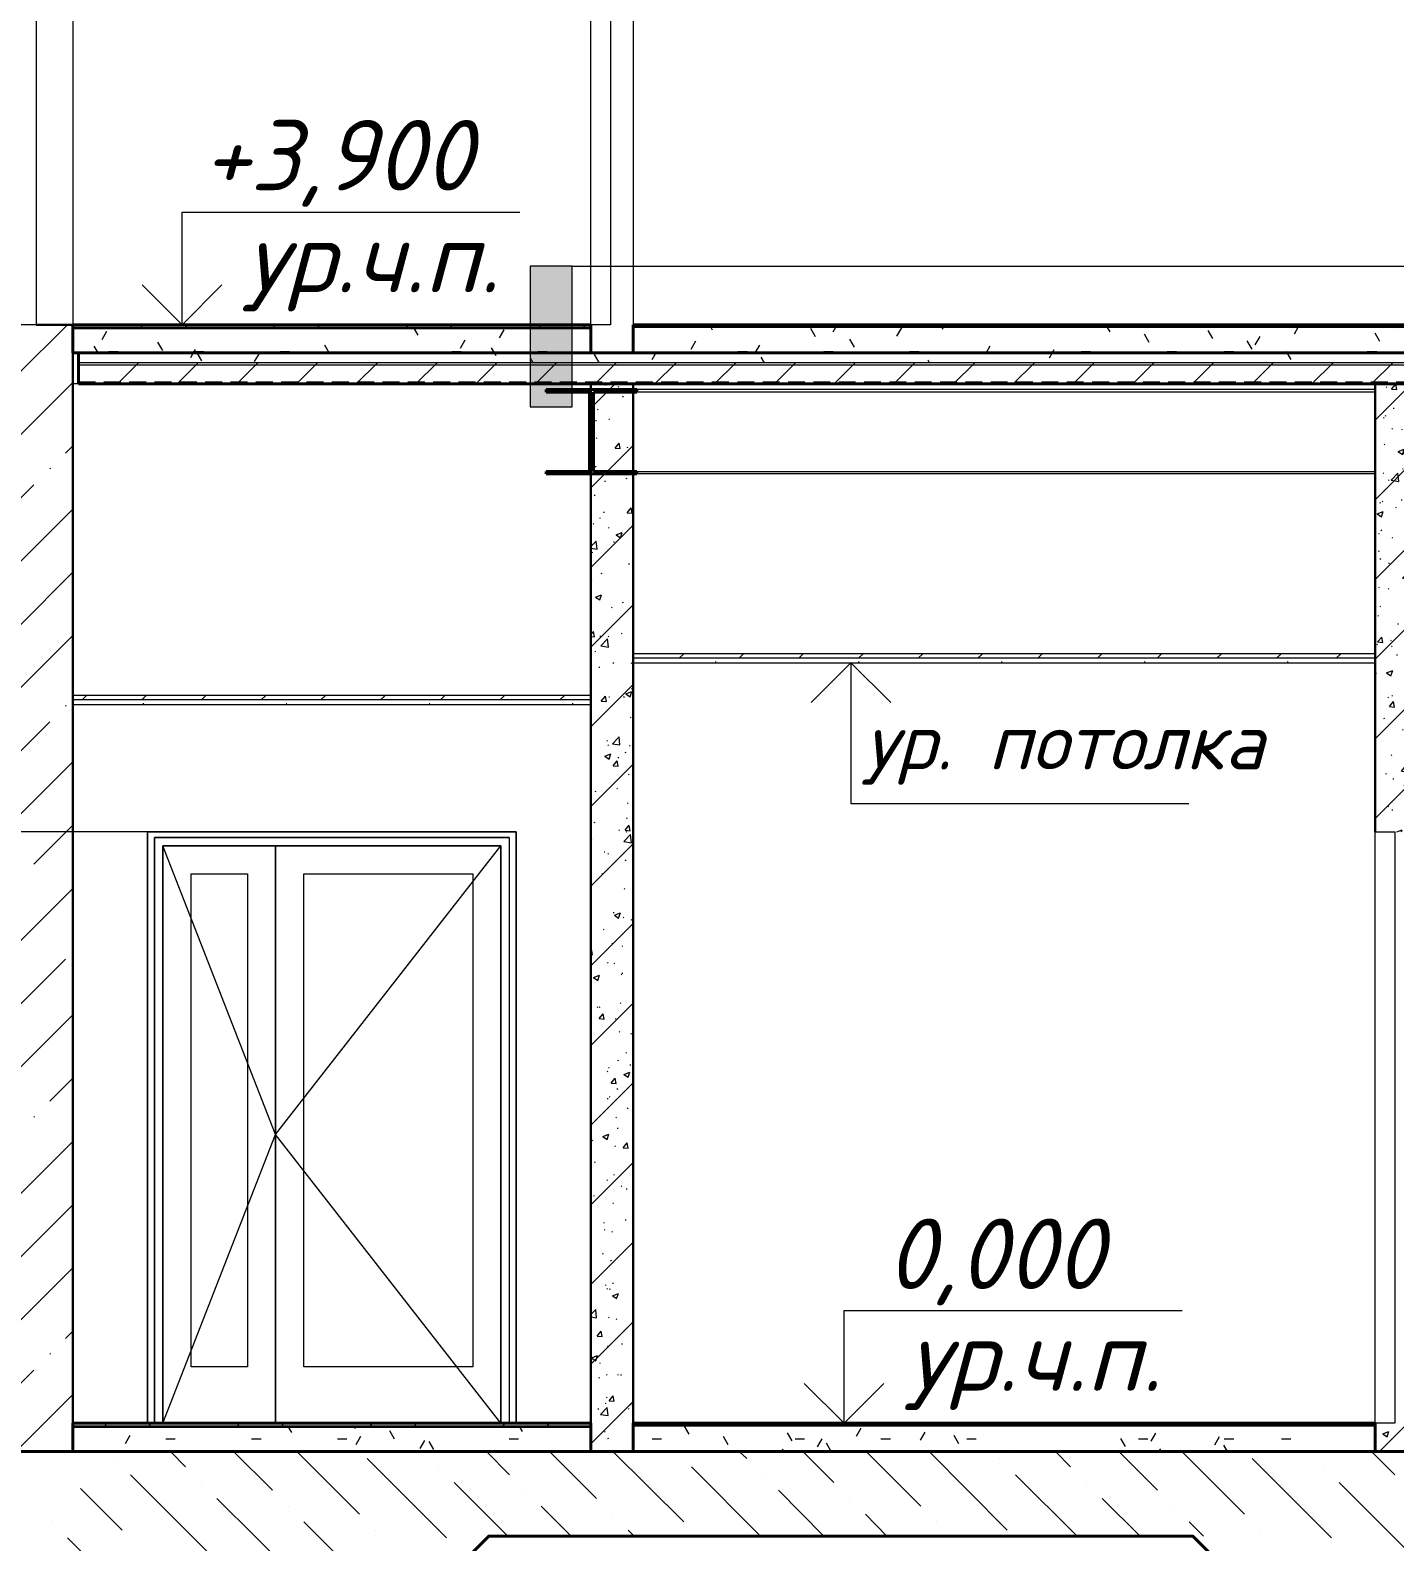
# Model space of a CAD drawing. Header units: millimetres. Extents: x -2951072 to 8268522, y -652067 to -630209.
# Drawn here: x 2700438 to 2705284, y -644541 to -639175 of the extents above; entities that cross this region are included whole.
import ezdxf

# ---------------------------------------------------------------- set-up
doc = ezdxf.new("R2010")
doc.units = ezdxf.units.MM
doc.header["$LTSCALE"] = 20
doc.linetypes.add('_ШТР__3__1_5__Сверху', pattern=[4.5, 3, -1.5])
doc.layers.get('0').update_dxf_attribs({"lineweight": 0})
for name, color, linetype, lineweight in [('_Сверху_', 7, '_ШТР__3__1_5__Сверху', 9), ('Высотные отметки', 7, 'Continuous', 9), ('Общие ребра', 7, 'Continuous', 18), ('Перекрытия', 7, 'Continuous', 18), ('Стены', 7, 'Continuous', 18), ('Стены разрез', 7, 'Continuous', 30), ('Стены штриховка', 7, 'Continuous', 30), ('Типовые аннотации', 7, 'Continuous', 18), ('Тонкие линии', 7, 'Continuous', 20)]:
    doc.layers.add(name, color=color, linetype=linetype, lineweight=lineweight)
doc.layers.add('ANNO-TEXT', color=251, linetype='Continuous')
doc.layers.add('PDF __PP__F_Plate', color=7, linetype='Continuous')
for name, color, linetype, lineweight, true_color in [('Двери', 7, 'Continuous', 9, 0x804000), ('Каркас несущий', 7, 'Continuous', 18, 0x800040), ('Каркас_Импост', 7, 'Continuous', 9, 0x804000), ('Монтажный зазор', 7, 'Continuous', 9, 0x804000), ('Открывание', 7, 'Continuous', 9, 0x373737), ('Панель', 7, 'Continuous', 9, 0x804000), ('Потолки', 7, 'Continuous', 9, 0x808000), ('Фундамент несущей конструкции', 7, 'Continuous', 18, 0x400080)]:
    doc.layers.add(name, color=color, linetype=linetype, lineweight=lineweight, true_color=true_color)
doc.styles.add('PDF ISOCPEUR Italic', font='isocpeui.ttf')
pattern_1 = [(50, (2699496.43, -640620.17), (218.621, -19.127), [22.86, -251.46]), (355, (2699496.43, -640620.17), (-42.292, 229.2684), [18.288, -201.168]), (100.451, (2699514.65, -640621.76), (176.331, 210.1396), [19.428, -213.708]), (46.184, (2699496.43, -640559.2), (325.295, -50.452), [34.29, -377.19]), (96.636, (2699523.54, -640563.4), (284.883, 296.913), [29.142, -320.562]), (351.184, (2699496.43, -640559.2), (284.886, 296.91), [27.432, -301.752]), (21, (2699526.91, -640574.45), (181.9375, -122.7183), [22.86, -251.46]), (326, (2699526.9, -640574.45), (74.162, 221.026), [18.288, -201.168]), (71.451, (2699542.07, -640584.68), (256.1003, 98.305), [19.428, -213.708]), (37.5, (2699496.43, -640620.17), (3.7064, 101.4659), [3.353, -195.377, 3.353, -200.863, -201.93]), (37.5, (2699496.43, -640620.17), (3.7064, 101.4659), [-402.946, 3.353, -198.577]), (7.5, (2699496.43, -640620.17), (80.1836, 120.2165), [3.353, -113.081, 3.353, -190.805, -76.962]), (7.5, (2699496.43, -640620.17), (80.1836, 120.2165), [-310.591, 3.353, -73.609]), (327.5, (2699428.46, -640620.17), (162.7086, -6.875), [3.353, -72.847, 3.353, -234.391, -315.468]), (327.5, (2699428.46, -640620.17), (162.7086, -6.875), [-313.944, 3.353, -312.115]), (317.5, (2699397.98, -640620.17), (177.7547, 30.5118), [3.353, -95.707, 3.353, -154.534, -224.028]), (317.5, (2699397.98, -640620.17), (177.7547, 30.5118), [-256.946, 3.353, -220.675])]
pattern_2 = [(45, (2699496.43, -640620.17), (-141.4214, 141.4214), [])]
pattern_3 = [(0, (2699496.43, -640620.17), (406.4, 101.6), [33.528, -271.272, 33.528, -271.272, -1625.6]), (0, (2699496.43, -640620.17), (406.4, 101.6), [-609.6, 33.528, -576.072, 33.528, -271.272, -711.2]), (0, (2699496.43, -640620.17), (406.4, 101.6), [-1524, 33.528, -169.672, 33.528, -474.472]), (120, (2699648.83, -640569.37), (-291.1882, 301.1527), [33.528, -271.272, 33.528, -271.272, -1625.6]), (120, (2699648.83, -640569.37), (-291.1882, 301.1527), [-609.6, 33.528, -576.072, 33.528, -271.272, -711.2]), (120, (2699648.83, -640569.37), (-291.1882, 301.1527), [-1524, 33.528, -169.672, 33.528, -474.472]), (240, (2699699.63, -640366.17), (-115.2118, -402.7527), [33.528, -271.272, 33.528, -271.272, -1625.6]), (240, (2699699.63, -640366.17), (-115.2118, -402.7527), [-609.6, 33.528, -576.072, 33.528, -271.272, -711.2]), (240, (2699699.63, -640366.17), (-115.2118, -402.7527), [-1524, 33.528, -169.672, 33.528, -474.472])]
pattern_4 = [(216.87, (2699663.03, -640203.67), (1249.4985, 833.0022), [208.25, -1874.25]), (206.565, (2699912.93, -640328.62), (-416.5, -416.5), [465.66, -465.66]), (198.435, (2699912.93, -640536.87), (-832.9995, -416.5009), [263.418, -1053.67])]
pattern_5 = [(45, (2699496.43, -640620.17), (-106.066, 106.066), [])]
pattern_6 = [(45, (2699496.43, -640620.17), (-235.732, 235.732), []), (45, (2699653.6, -640620.17), (-235.732, 235.732), [])]

# ---------------------------------------------------------------- blocks, each defined once
blk = doc.blocks.new('101_Дверь_Однопольная_Деревянная_ГОСТ 475-2016 - ДВС_1Рл_2080х760_Г_Пр-1361023-_О__Р__2-2_')
at = {"layer": 'Двери', "color": 7}
for p, q in [((10900, 2100), (10970, 2100)), ((10900, 0), (10900, 2100)), ((10970, 2100), (10970, 0)), ((10970, 0), (10900, 0))]:
    blk.add_line(p, q, dxfattribs=at)
blk = doc.blocks.new('101_Дверь_Двупольная_Стальная_Противопожарная_ГОСТ Р 57327-2016 - ДПСО_02_2080-1260_800__Пр_EIW 30_П-1356970-_О__Р__2-2_')
at = {"layer": 'Каркас_Импост', "color": 7}
for p, q in [((7825, 2080), (6565, 2080)), ((6565, 2080), (6565, 0)), ((6595, 2050), (7795, 2050)), ((6595, 0), (6595, 2050)), ((7795, 2050), (7795, 0)), ((7825, 2080), (7825, 0))]:
    blk.add_line(p, q, dxfattribs=at)
at = {"layer": 'Монтажный зазор', "color": 7}
for p, q in [((7850, 2100), (6540, 2100)), ((6540, 2100), (6540, 0)), ((7850, 0), (7850, 2100)), ((6565, 0), (6565, 2080)), ((6565, 2080), (7825, 2080)), ((7825, 2080), (7825, 0))]:
    blk.add_line(p, q, dxfattribs=at)
at = {"layer": 'Открывание', "color": 7}
for p, q in [((6995, 1025), (6595, 2050)), ((6995, 1025), (7795, 2050)), ((6595, 0), (6995, 1025)), ((7795, 0), (6995, 1025))]:
    blk.add_line(p, q, dxfattribs=at)
at = {"layer": 'Панель', "color": 7}
for p, q in [((6995, 2050), (6595, 2050)), ((6595, 2050), (6595, 0)), ((7795, 2050), (6995, 2050)), ((6995, 2050), (6995, 0)), ((6995, 0), (6995, 2050)), ((7795, 0), (7795, 2050)), ((6695, 200), (6695, 1950)), ((6695, 1950), (6895, 1950)), ((6895, 1950), (6895, 200)), ((7095, 200), (7095, 1950)), ((7095, 1950), (7695, 1950)), ((7695, 1950), (7695, 200)), ((6895, 200), (6695, 200)), ((7695, 200), (7095, 200))]:
    blk.add_line(p, q, dxfattribs=at)
blk = doc.blocks.new('101_Дверь_Двупольная_Алюминиевая_ГОСТ23747-2015 - ДАН_Дв_2080х1260_800__О_Л_П-1342839-_О__Р__2-2_')
at = {"layer": 'Двери', "color": 7}
for p, q in [((6075, 6000), (6145, 6000)), ((6075, 3900), (6075, 6000)), ((6145, 6000), (6145, 3900)), ((6145, 3900), (6075, 3900))]:
    blk.add_line(p, q, dxfattribs=at)
blk = doc.blocks.new('101_Дверь_Двупольная_Деревянная_ГОСТ 475-2016 - ДВ_2Рл_2080х1260_800__О_ПрБ-1372749-_О__Р__2-2_')
at = {"layer": 'Двери', "color": 7}
for p, q in [((8115, 6000), (8185, 6000)), ((8115, 3900), (8115, 6000)), ((8185, 6000), (8185, 3900)), ((8185, 3900), (8115, 3900))]:
    blk.add_line(p, q, dxfattribs=at)
blk = doc.blocks.new('Высотные отметки - Стрелка вверх_ур_ч_п_-5097-_О__Р__2-2_')
at = {"layer": 'Типовые аннотации'}
for p, q in [((9014.3, 400), (10214.3, 400)), ((9014.3, 0), (9014.3, 400)), ((8614.3, 0), (9414.3, 0))]:
    blk.add_line(p, q, dxfattribs=at)
at = {"layer": 'Типовые аннотации', "lineweight": 20}
for q in [(8872.9, 141.4), (9155.8, 141.4)]:
    blk.add_line((9014.3, 0), q, dxfattribs=at)
blk = doc.blocks.new('Высотные отметки - Стрелка вниз-5092-_О__Р__2-2_')
at = {"layer": 'Типовые аннотации'}
for p, q in [((9547.4, 6900), (10347.4, 6900)), ((9947.4, 6900), (9947.4, 6400)), ((9947.4, 6400), (11147.4, 6400))]:
    blk.add_line(p, q, dxfattribs=at)
at = {"layer": 'Типовые аннотации', "lineweight": 20}
for q in [(9806, 6758.6), (10088.8, 6758.6)]:
    blk.add_line((9947.4, 6900), q, dxfattribs=at)
blk = doc.blocks.new('длорп')
at = {"layer": 'PDF __PP__F_Plate', "lineweight": 40}
for points in [[(103938.7, -11723.1), (116642.4, -11723.1), (116642.4, -11323), (116441.3, -11323), (116441.3, -11723.1)], [(103769.4, -12923.4), (105139, -12923.4), (106040.8, -12023.7), (108540.9, -12023.7), (109440.6, -12923.4), (111140.5, -12923.4), (112040.2, -12023.7), (114542.4, -12023.7), (115442.1, -12923.4), (116811.8, -12923.4)]]:
    blk.add_lwpolyline(points, dxfattribs=at)
at = {"layer": 'PDF __PP__F_Plate', "lineweight": 15}
for points in [[(105323.2, -11805.6), (105405.8, -11723.1)], [(105547.6, -12030), (105829.1, -11748.5)], [(105856.7, -11945.4), (106078.9, -11723.1)], [(106165.7, -11860.7), (106303.3, -11723.1)], [(106474.8, -11778.1), (106527.7, -11723.1)], [(106699.2, -12002.5), (106976.5, -11723.1)], [(106726.7, -11748.5), (106726.7, -11748.5)], [(107006.2, -11917.8), (107200.9, -11723.1)], [(107315.2, -11833.2), (107425.3, -11723.1)], [(107624.3, -11748.5), (107651.8, -11723.1)], [(107848.7, -11972.9), (108100.6, -11723.1)], [(108157.8, -11890.3), (108325, -11723.1)], [(108466.8, -11805.6), (108549.4, -11723.1)], [(108691.2, -12030), (108972.8, -11748.5)], [(109000.3, -11945.4), (109222.6, -11723.1)], [(109309.4, -11860.7), (109447, -11723.1)], [(109618.4, -11778.1), (109671.4, -11723.1)], [(109870.4, -11748.5), (109870.4, -11748.5)], [(105575.1, -11778.1), (105575.1, -11778.1)], [(107575.6, -12023.7), (107821.2, -11778.1)], [(108718.8, -11778.1), (108718.8, -11778.1)], [(105238.5, -12114.7), (105520.1, -11833.2)], [(106417.7, -11833.2), (106417.7, -11833.2)], [(106451.5, -12023.7), (106669.6, -11805.6)], [(107569.3, -11805.6), (107569.3, -11805.6)], [(108473.2, -12023.7), (108663.7, -11833.2)], [(109533.8, -12085.1), (109813.2, -11805.6)], [(109561.3, -11833.2), (109561.3, -11833.2)], [(109842.8, -12002.5), (109991, -11854.3)], [(106227.1, -12023.7), (106362.6, -11890.3)], [(107260.2, -11890.3), (107260.2, -11890.3)], [(107351.2, -12023.7), (107512.1, -11860.7)], [(108409.7, -11860.7), (108409.7, -11860.7)], [(109224.7, -12169.8), (109506.3, -11890.3)], [(106108.6, -11917.8), (106108.6, -11917.8)], [(107126.8, -12023.7), (107203, -11945.4)], [(108102.7, -11945.4), (108102.7, -11945.4)], [(108248.8, -12023.7), (108354.6, -11917.8)], [(109252.2, -11917.8), (109252.2, -11917.8)], [(105799.5, -12002.5), (105799.5, -12002.5)], [(106002.7, -12023.7), (106053.5, -11972.9)], [(106951.1, -11972.9), (106951.1, -11972.9)], [(108024.4, -12023.7), (108045.6, -12002.5)], [(108915.6, -12254.4), (109197.2, -11972.9)], [(108943.1, -12002.5), (108943.1, -12002.5)], [(110094.8, -11972.9), (110094.8, -11972.9)], [(109758.2, -12311.6), (110037.6, -12030)]]:
    blk.add_lwpolyline(points, dxfattribs=at)

msp = doc.modelspace()

# ---------------------------------------------------------------- hatches: boundary and pattern name
at = {"layer": 'Перекрытия', "lineweight": 9}
h = msp.add_hatch(dxfattribs=at)
h.set_pattern_fill('FP_35', color=256, style=0, pattern_type=2)
h.set_pattern_definition(pattern_6)
h.paths.add_polyline_path([(2700589, -640230.2), (2702429, -640230.2), (2702429, -640220.2), (2700589, -640220.2)], flags=0)
h = msp.add_hatch(dxfattribs=at)
h.set_pattern_fill('FP_30', color=256, style=0, pattern_type=2)
h.set_pattern_definition(pattern_3)
h.paths.add_polyline_path([(2701533, -640320.2), (2702429, -640320.2), (2702429, -640235.2), (2700589, -640235.2), (2700589, -640320.2)], flags=0)
h = msp.add_hatch(dxfattribs=at)
h.set_pattern_fill('FP_31', color=256, style=0, pattern_type=2)
h.set_pattern_definition(pattern_4)
h.paths.add_polyline_path([(2705851.4, -640225.2), (2706244, -640225.2), (2706244, -640220.2), (2702579, -640220.2), (2702579, -640225.2), (2702972.4, -640225.2)], flags=0)
h = msp.add_hatch(dxfattribs=at)
h.set_pattern_fill('FP_30', color=256, style=0, pattern_type=2)
h.set_pattern_definition(pattern_3)
h.paths.add_polyline_path([(2705851.4, -640230.2), (2706244, -640230.2), (2706244, -640225.2), (2702579, -640225.2), (2702579, -640230.2), (2702972.4, -640230.2)], flags=0)
h = msp.add_hatch(dxfattribs=at)
h.set_pattern_fill('FP_30', color=256, style=0, pattern_type=2)
h.set_pattern_definition(pattern_3)
h.paths.add_polyline_path([(2702579, -640320.2), (2706244, -640320.2), (2706244, -640230.2), (2702579, -640230.2)], flags=0)
h = msp.add_hatch(dxfattribs=at)
h.set_pattern_fill('FP_30', color=256, style=0, pattern_type=2)
h.set_pattern_definition(pattern_3)
h.paths.add_polyline_path([(2705851.4, -640355.2), (2706419, -640355.2), (2706419, -640320.2), (2700609, -640320.2), (2700609, -640355.2), (2702972.4, -640355.2)], flags=0)
h = msp.add_hatch(dxfattribs=at)
h.set_pattern_fill('FP_32', color=256, style=0, pattern_type=2)
h.set_pattern_definition(pattern_5)
h.paths.add_polyline_path([(2702972.4, -640430.2), (2706419, -640430.2), (2706419, -640355.2), (2700609, -640355.2), (2700609, -640430.2)], flags=0)
h = msp.add_hatch(dxfattribs=at)
h.set_pattern_fill('FP_35', color=256, style=0, pattern_type=2)
h.set_pattern_definition(pattern_6)
h.paths.add_polyline_path([(2700589, -644130.2), (2702429, -644130.2), (2702429, -644120.2), (2700589, -644120.2)], flags=0)
h = msp.add_hatch(dxfattribs=at)
h.set_pattern_fill('FP_31', color=256, style=0, pattern_type=2)
h.set_pattern_definition(pattern_4)
h.paths.add_polyline_path([(2702972.4, -644125.2), (2705214, -644125.2), (2705214, -644120.2), (2702579, -644120.2), (2702579, -644125.2)], flags=0)
h = msp.add_hatch(dxfattribs=at)
h.set_pattern_fill('FP_30', color=256, style=0, pattern_type=2)
h.set_pattern_definition(pattern_3)
h.paths.add_polyline_path([(2702972.4, -644130.2), (2705214, -644130.2), (2705214, -644125.2), (2702579, -644125.2), (2702579, -644130.2)], flags=0)
h = msp.add_hatch(dxfattribs=at)
h.set_pattern_fill('FP_30', color=256, style=0, pattern_type=2)
h.set_pattern_definition(pattern_3)
h.paths.add_polyline_path([(2702579, -644220.2), (2705214, -644220.2), (2705214, -644130.2), (2702579, -644130.2)], flags=0)
h = msp.add_hatch(dxfattribs=at)
h.set_pattern_fill('FP_30', color=256, style=0, pattern_type=2)
h.set_pattern_definition(pattern_3)
h.paths.add_polyline_path([(2701533, -644220.2), (2702429, -644220.2), (2702429, -644135.2), (2700589, -644135.2), (2700589, -644220.2)], flags=0)
at = {"layer": 'Потолки'}
h = msp.add_hatch(dxfattribs=at)
h.set_pattern_fill('FP_32', style=0, pattern_type=2)
h.set_pattern_definition(pattern_5)
h.paths.add_polyline_path([(2702972.4, -641404.2), (2705214, -641404.2), (2705214, -641388.2), (2702579, -641388.2), (2702579, -641404.2)], flags=0)
h = msp.add_hatch(dxfattribs=at)
h.set_pattern_fill('FP_39', style=0, pattern_type=2)
h.set_pattern_definition([(0, (2699542.15, -640178.2), (0, 508), [3.353, -504.647]), (0, (2699603.1, -640259.5), (0, 508), [3.353, -504.647]), (0, (2699577.7, -640381.4), (0, 508), [3.353, -504.647]), (0, (2699755.5, -640498.25), (0, 508), [3.353, -504.647]), (0, (2699740.27, -640315.37), (0, 508), [3.353, -504.647]), (0, (2699877.43, -640193.45), (0, 508), [3.353, -504.647]), (0, (2699699.63, -640157.9), (0, 508), [3.353, -504.647]), (0, (2699913, -640366.17), (0, 508), [3.353, -504.647]), (0, (2699887.6, -640528.73), (0, 508), [3.353, -504.647]), (0, (2699511.67, -640604.93), (0, 508), [3.353, -504.647]), (0, (2699603.1, -640503.33), (0, 508), [3.353, -504.647]), (0, (2699674.23, -640599.85), (0, 508), [3.353, -504.647]), (0, (2699984.1, -640274.73), (0, 508), [3.353, -504.647]), (0, (2699821.55, -640401.73), (0, 508), [3.353, -504.647]), (0, (2699780.9, -640234.1), (0, 508), [3.353, -504.647]), (0, (2699867.27, -640279.8), (0, 508), [3.353, -504.647]), (0, (2699684.4, -640416.97), (0, 508), [3.353, -504.647]), (0, (2699826.63, -640142.65), (0, 508), [3.353, -504.647]), (0, (2699984.1, -640442.37), (0, 508), [3.353, -504.647]), (0, (2699968.87, -640594.77), (0, 508), [3.353, -504.647]), (75.964, (2699587.87, -640330.61), (-507.9934, -1524.002), [20.945, -2073.592]), (329.036, (2699674.23, -640223.93), (-1523.9959, 1016.0063), [29.62, -2932.502]), (338.199, (2699821.55, -640340.77), (1524.0036, -507.9893), [27.357, -2708.307]), (149.036, (2699826.63, -640584.61), (1523.9959, -1016.0063), [29.62, -2932.502]), (53.13, (2699669.15, -640518.57), (1016.0027, 1523.9982), [25.4, -2514.6]), (315, (2699938.4, -640152.8), (508, 0), [28.737, -689.684]), (101.31, (2699902.83, -640467.77), (-508.0024, 2031.9995), [25.903, -2564.4]), (323.13, (2699526.91, -640447.45), (1523.9982, -1016.0027), [25.4, -2514.6]), (315, (2699587.87, -640127.4), (508, 0), [21.552, -696.868])])
h.paths.add_polyline_path([(2702972.4, -641420.2), (2705214, -641420.2), (2705214, -641404.2), (2702579, -641404.2), (2702579, -641420.2)], flags=0)
h = msp.add_hatch(dxfattribs=at)
h.set_pattern_fill('FP_32', style=0, pattern_type=2)
h.set_pattern_definition([(45, (2699496.43, -640768.17), (-106.066, 106.066), [])])
h.paths.add_polyline_path([(2702429, -641552.2), (2702429, -641536.2), (2700589, -641536.2), (2700589, -641552.2)], flags=0)
h = msp.add_hatch(dxfattribs=at)
h.set_pattern_fill('FP_39', style=0, pattern_type=2)
h.set_pattern_definition([(0, (2699542.15, -640326.2), (0, 508), [3.35, -504.65]), (0, (2699603.1, -640407.5), (0, 508), [3.35, -504.65]), (0, (2699577.7, -640529.4), (0, 508), [3.35, -504.65]), (0, (2699755.5, -640646.25), (0, 508), [3.35, -504.65]), (0, (2699740.27, -640463.37), (0, 508), [3.35, -504.65]), (0, (2699877.43, -640341.45), (0, 508), [3.35, -504.65]), (0, (2699699.63, -640305.9), (0, 508), [3.35, -504.65]), (0, (2699913, -640514.17), (0, 508), [3.35, -504.65]), (0, (2699887.6, -640676.73), (0, 508), [3.35, -504.65]), (0, (2699511.67, -640752.93), (0, 508), [3.35, -504.65]), (0, (2699603.1, -640651.33), (0, 508), [3.35, -504.65]), (0, (2699674.23, -640747.85), (0, 508), [3.35, -504.65]), (0, (2699984.1, -640422.73), (0, 508), [3.35, -504.65]), (0, (2699821.55, -640549.73), (0, 508), [3.35, -504.65]), (0, (2699780.9, -640382.1), (0, 508), [3.35, -504.65]), (0, (2699867.27, -640427.8), (0, 508), [3.35, -504.65]), (0, (2699684.4, -640564.97), (0, 508), [3.35, -504.65]), (0, (2699826.63, -640290.65), (0, 508), [3.35, -504.65]), (0, (2699984.1, -640590.37), (0, 508), [3.35, -504.65]), (0, (2699968.87, -640742.77), (0, 508), [3.35, -504.65]), (75.964, (2699587.87, -640478.61), (-507.9934, -1524.002), [20.945, -2073.59]), (329.036, (2699674.23, -640371.93), (-1523.996, 1016.0063), [29.62, -2932.5]), (338.199, (2699821.55, -640488.77), (1524.0036, -507.9893), [27.357, -2708.307]), (149.036, (2699826.63, -640732.61), (1523.996, -1016.0063), [29.62, -2932.5]), (53.13, (2699669.15, -640666.57), (1016.0027, 1523.9982), [25.4, -2514.6]), (315, (2699938.4, -640300.8), (508, 0), [28.74, -689.684]), (101.31, (2699902.83, -640615.77), (-508.0024, 2031.9995), [25.903, -2564.4]), (323.13, (2699526.91, -640595.45), (1523.9982, -1016.0027), [25.4, -2514.6]), (315, (2699587.87, -640275.4), (508, 0), [21.55, -696.87])])
h.paths.add_polyline_path([(2700589, -641568.2), (2702429, -641568.2), (2702429, -641552.2), (2700589, -641552.2)], flags=0)
at = {"layer": 'Стены штриховка', "lineweight": 9}
h = msp.add_hatch(dxfattribs=at)
h.set_pattern_fill('FP_27', color=256, style=0, pattern_type=2)
h.set_pattern_definition([(45, (2699496.43, -640620.17), (-224.506, 224.506), []), (45, (2699720.94, -640620.17), (-224.506, 224.506), [396.875, -79.375, 3.353, -76.022])])
h.paths.add_polyline_path([(2700589, -644220.2), (2700589, -640220.2), (2700389, -640220.2), (2700389, -644220.2)])
h.paths.add_polyline_path([(2700389, -638120.2), (2700589, -638120.2), (2700589, -635798.3), (2700389, -635798.3)])
h = msp.add_hatch(dxfattribs=at)
h.set_pattern_fill('FP_28', color=256, style=0, pattern_type=2)
h.set_pattern_definition(pattern_1)
h.paths.add_polyline_path([(2702429, -644220.2), (2702579, -644220.2), (2702579, -640430.2), (2702429, -640430.2), (2702429, -643649.8)], flags=0)
h = msp.add_hatch(dxfattribs=at)
h.set_pattern_fill('FP_29', color=256, style=0, pattern_type=2)
h.set_pattern_definition(pattern_2)
h.paths.add_polyline_path([(2702429, -644220.2), (2702579, -644220.2), (2702579, -640430.2), (2702429, -640430.2), (2702429, -643649.8)], flags=0)
h = msp.add_hatch(dxfattribs=at)
h.set_pattern_fill('FP_28', color=256, style=0, pattern_type=2)
h.set_pattern_definition(pattern_1)
h.paths.add_polyline_path([(2705214, -644220.2), (2705364, -644220.2), (2705364, -644120.2), (2705214, -644120.2)], flags=0)
h.paths.add_polyline_path([(2705214, -642020.2), (2705364, -642020.2), (2705364, -640430.2), (2705214, -640430.2)], flags=0)
h = msp.add_hatch(dxfattribs=at)
h.set_pattern_fill('FP_29', color=256, style=0, pattern_type=2)
h.set_pattern_definition(pattern_2)
h.paths.add_polyline_path([(2705214, -644220.2), (2705364, -644220.2), (2705364, -644120.2), (2705214, -644120.2)], flags=0)
h.paths.add_polyline_path([(2705214, -642020.2), (2705364, -642020.2), (2705364, -640430.2), (2705214, -640430.2)], flags=0)
at = {"layer": 'Типовые аннотации'}
msp.add_hatch(color=256, dxfattribs=at).paths.add_polyline_path([(2702212.9, -640012.4), (2702362.9, -640012.4), (2702362.9, -640512.4), (2702212.9, -640512.4)], flags=0)

# ---------------------------------------------------------------- linework, layer by layer
at = {"layer": '_Сверху_'}
msp.add_line((2700609, -640422.7), (2706419, -640422.7), dxfattribs=at)
at = {"layer": 'Высотные отметки'}
for p, q in [((2700677, -640220.2), (2700976.8, -640220.2)), ((2701792.9, -640220.2), (2700677, -640220.2)), ((2703062.5, -641420.2), (2703121.1, -641420.2)), ((2703121.1, -641420.2), (2703352.4, -641420.2)), ((2701004.5, -642020.2), (2700013.2, -642020.2)), ((2700956.6, -642020.2), (2701004.5, -642020.2)), ((2703039.3, -644120.2), (2703328.4, -644120.2)), ((2704458.6, -644120.2), (2703039.3, -644120.2))]:
    msp.add_line(p, q, dxfattribs=at)
at = {"layer": 'Каркас несущий', "color": 7, "lineweight": 40}
for p, q in [((2702592.2, -640450.2), (2702270.3, -640450.2)), ((2702270.3, -640450.2), (2702270.3, -640459.2)), ((2702270.3, -640459.2), (2702424.3, -640459.2)), ((2702424.3, -640459.2), (2702424.3, -640741.2)), ((2702438.2, -640741.2), (2702438.2, -640459.2)), ((2702438.2, -640459.2), (2702592.2, -640459.2)), ((2702592.2, -640459.2), (2702592.2, -640450.2)), ((2702424.3, -640741.2), (2702270.3, -640741.2)), ((2702270.3, -640741.2), (2702270.3, -640750.2)), ((2702270.3, -640750.2), (2702592.2, -640750.2)), ((2702592.2, -640741.2), (2702438.2, -640741.2)), ((2702592.2, -640750.2), (2702592.2, -640741.2))]:
    msp.add_line(p, q, dxfattribs=at)
at = {"layer": 'Каркас несущий', "color": 7}
for p, q in [((2705214, -640450.2), (2702592.2, -640450.2)), ((2705214, -640459.2), (2702592.2, -640459.2)), ((2702592.2, -640741.2), (2705214, -640741.2)), ((2705214, -640750.2), (2702592.2, -640750.2))]:
    msp.add_line(p, q, dxfattribs=at)
at = {"layer": 'Общие ребра'}
for p, q in [((2702429, -640230.2), (2700589, -640230.2)), ((2702429, -640235.2), (2700589, -640235.2)), ((2706244, -640225.2), (2702579, -640225.2)), ((2706244, -640230.2), (2702579, -640230.2)), ((2706419, -640355.2), (2700609, -640355.2)), ((2705214, -641404.2), (2702579, -641404.2)), ((2702429, -641552.2), (2700589, -641552.2)), ((2702429, -644130.2), (2700589, -644130.2)), ((2705214, -644125.2), (2702579, -644125.2)), ((2705214, -644130.2), (2702579, -644130.2)), ((2702429, -644135.2), (2700589, -644135.2))]:
    msp.add_line(p, q, dxfattribs=at)
at = {"layer": 'Перекрытия', "lineweight": 40}
for p, q in [((2702429, -640220.2), (2700589, -640220.2)), ((2700589, -640220.2), (2700589, -640320.2)), ((2702429, -640320.2), (2702429, -640220.2)), ((2706244, -640220.2), (2702579, -640220.2)), ((2702579, -640220.2), (2702579, -640320.2)), ((2700589, -640320.2), (2706419, -640320.2)), ((2700609, -640320.2), (2700609, -640430.2)), ((2700609, -640430.2), (2706419, -640430.2)), ((2702429, -644120.2), (2700589, -644120.2)), ((2700589, -644120.2), (2700589, -644220.2)), ((2702429, -644220.2), (2702429, -644120.2)), ((2705214, -644120.2), (2702579, -644120.2)), ((2702579, -644120.2), (2702579, -644220.2)), ((2705214, -644220.2), (2705214, -644120.2)), ((2700589, -644220.2), (2702429, -644220.2)), ((2702579, -644220.2), (2705214, -644220.2))]:
    msp.add_line(p, q, dxfattribs=at)
at = {"layer": 'Потолки', "color": 7, "lineweight": 18}
for p, q in [((2700589, -641388.2), (2700589, -641420.2)), ((2705214, -641388.2), (2702579, -641388.2)), ((2702579, -641420.2), (2705214, -641420.2)), ((2702429, -641536.2), (2700589, -641536.2)), ((2700589, -641568.2), (2702429, -641568.2))]:
    msp.add_line(p, q, dxfattribs=at)
at = {"layer": 'Стены'}
for p, q in [((2700589, -638120.2), (2700589, -640220.2)), ((2702579, -638120.2), (2702579, -640220.2)), ((2700609, -640430.2), (2700589, -640430.2)), ((2700854, -644120.2), (2700854, -642020.2)), ((2700854, -642020.2), (2702164, -642020.2)), ((2702164, -642020.2), (2702164, -644120.2))]:
    msp.add_line(p, q, dxfattribs=at)
at = {"layer": 'Стены разрез'}
for p, q in [((2700589, -640220.2), (2700459, -640220.2)), ((2700589, -644120.2), (2700589, -640220.2)), ((2702429, -640430.2), (2702429, -644120.2)), ((2702579, -644120.2), (2702579, -640430.2)), ((2705214, -640430.2), (2705214, -642020.2))]:
    msp.add_line(p, q, dxfattribs=at)
at = {"layer": 'Типовые аннотации', "lineweight": 20}
for p, q in [((2702212.9, -640012.4), (2702212.9, -640512.4)), ((2702362.9, -640012.4), (2702212.9, -640012.4)), ((2702362.9, -640512.4), (2702362.9, -640012.4)), ((2702362.9, -640512.4), (2702362.9, -640012.4)), ((2702362.9, -640012.4), (2710362.9, -640012.4)), ((2702212.9, -640512.4), (2702362.9, -640512.4))]:
    msp.add_line(p, q, dxfattribs=at)
at = {"layer": 'Тонкие линии'}
msp.add_line((2700609, -640362.7), (2706419, -640362.7), dxfattribs=at)
at = {"layer": 'Фундамент несущей конструкции', "color": 7, "lineweight": 30}
msp.add_line((2706734, -644220.2), (2693894, -644220.2), dxfattribs=at)

# ---------------------------------------------------------------- block references
at = {"xscale": -1}
msp.add_blockref('длорп', (2810607.1, -632497.1), dxfattribs=at)
at = {"layer": 'Высотные отметки', "lineweight": 20}
for name, p in [('Высотные отметки - Стрелка вверх_ур_ч_п_-5097-_О__Р__2-2_', (2691962.4, -640220.2)), ('Высотные отметки - Стрелка вниз-5092-_О__Р__2-2_', (2693405, -648320.2)), ('Высотные отметки - Стрелка вверх_ур_ч_п_-5097-_О__Р__2-2_', (2694314, -644120.2))]:
    msp.add_blockref(name, p, dxfattribs=at)
at = {"layer": 'Двери', "color": 7}
for name in ['101_Дверь_Двупольная_Алюминиевая_ГОСТ23747-2015 - ДАН_Дв_2080х1260_800__О_Л_П-1342839-_О__Р__2-2_', '101_Дверь_Двупольная_Деревянная_ГОСТ 475-2016 - ДВ_2Рл_2080х1260_800__О_ПрБ-1372749-_О__Р__2-2_', '101_Дверь_Двупольная_Стальная_Противопожарная_ГОСТ Р 57327-2016 - ДПСО_02_2080-1260_800__Пр_EIW 30_П-1356970-_О__Р__2-2_', '101_Дверь_Однопольная_Деревянная_ГОСТ 475-2016 - ДВС_1Рл_2080х760_Г_Пр-1361023-_О__Р__2-2_']:
    msp.add_blockref(name, (2694314, -644120.2), dxfattribs=at)

# ---------------------------------------------------------------- texts
at = {"layer": 'ANNO-TEXT', "color": 7, "lineweight": 0, "attachment_point": 1, "line_spacing_factor": 1.022761, "style": 'PDF ISOCPEUR Italic'}
for s, insert, char_height, width in [('+3,900', (2701048.1, -639493.5), 250, 1028.823), ('ур.ч.п.', (2701200.7, -639855.2), 250, 1389.047), ('ур. потолка', (2703398.6, -641599.1), 200, 1914.112), ('0,000', (2703477.6, -643393.5), 250, 1028.823), ('ур.ч.п.', (2703552.3, -643755.2), 250, 1389.047)]:
    msp.add_mtext(s, dxfattribs=dict(at, insert=insert, char_height=char_height, width=width))

doc.saveas('drawing.dxf')
